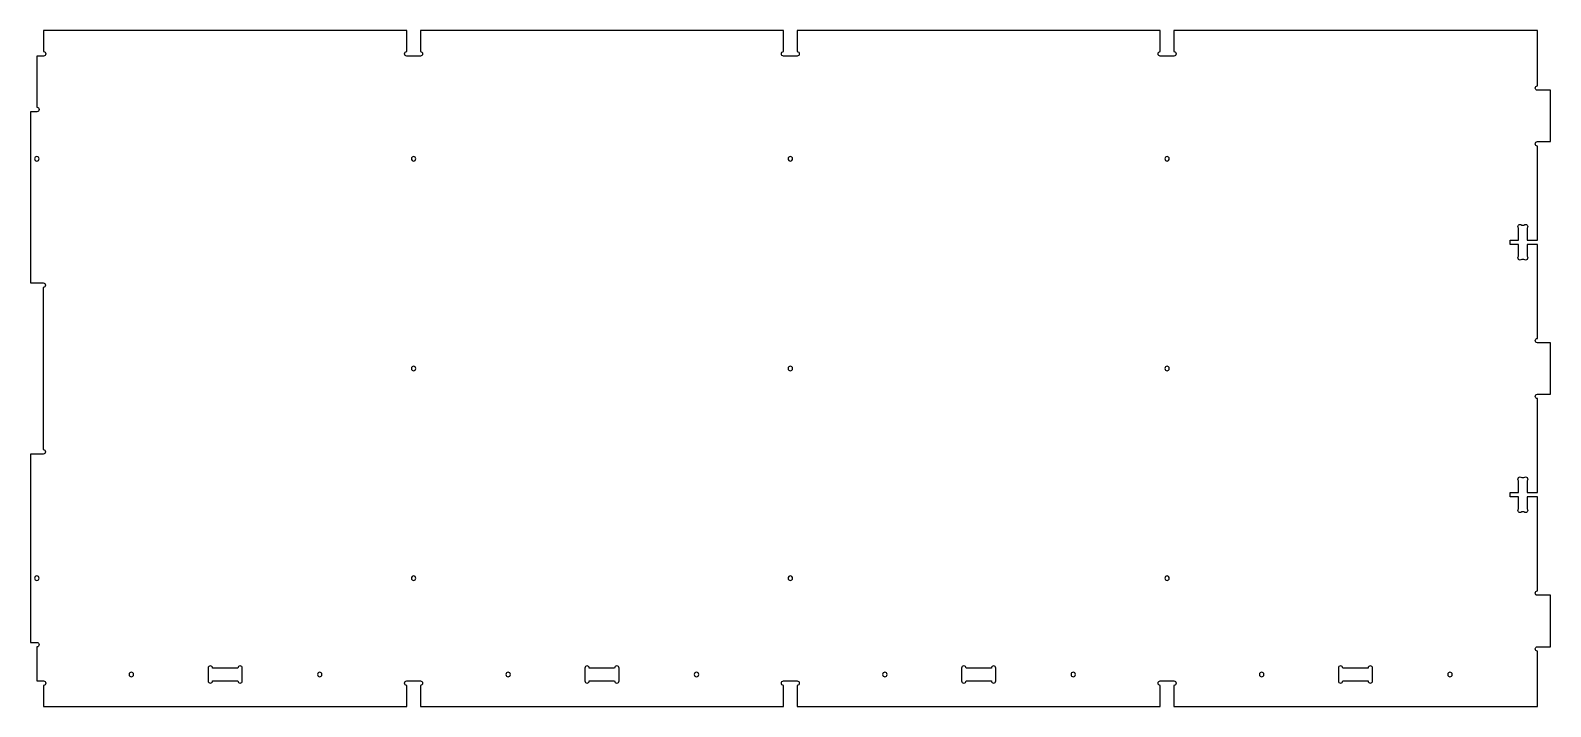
# Model space of a CAD drawing. Extents: x 0.8 to 89.6, y 7.7 to 47.2.
import ezdxf

# ---------------------------------------------------------------- set-up
doc = ezdxf.new("R2010")
doc.units = 0
doc.layers.add('HALF_INCH_THRUCUT', color=18, linetype='CONTINUOUS')
doc.layers.add('SCREW_LOCATION_RECESS', color=1, linetype='CONTINUOUS')

msp = doc.modelspace()

# ---------------------------------------------------------------- linework, layer by layer
at = {"layer": 'HALF_INCH_THRUCUT'}
for points in [[(88.837, 19.966), (88.237, 19.966), (88.237, 19.279, -1), (88.053, 19.096), (87.921, 19.096, -1), (87.737, 19.279), (87.737, 19.966), (87.25, 19.966), (87.25, 20.226), (87.737, 20.226), (87.737, 20.912, -1), (87.921, 21.096), (88.053, 21.096, -1), (88.237, 20.912), (88.237, 20.226), (88.837, 20.226), (88.837, 25.71, -1), (88.837, 25.971), (89.607, 25.971), (89.607, 28.971), (88.837, 28.971, -1), (88.837, 29.231), (88.837, 34.716), (88.237, 34.716), (88.237, 34.029, -1), (88.053, 33.846), (87.921, 33.846, -1), (87.737, 34.029), (87.737, 34.716), (87.25, 34.716), (87.25, 34.976), (87.737, 34.976), (87.737, 35.662, -1), (87.921, 35.846), (88.053, 35.846, -1), (88.237, 35.662), (88.237, 34.976), (88.837, 34.976), (88.837, 40.46, -1), (88.837, 40.721), (89.607, 40.721), (89.607, 43.721), (88.837, 43.721, -1), (88.837, 43.981), (88.837, 47.221), (67.607, 47.221), (67.607, 45.981, -1), (67.607, 45.721), (66.817, 45.721, -1), (66.817, 45.981), (66.817, 47.221), (45.607, 47.221), (45.607, 45.981, -1), (45.607, 45.721), (44.817, 45.721, -1), (44.817, 45.981), (44.817, 47.221), (23.607, 47.221), (23.607, 45.981, -1), (23.607, 45.721), (22.817, 45.721, -1), (22.817, 45.981), (22.817, 47.221), (1.607, 47.221), (1.607, 45.981, -1), (1.607, 45.721), (1.212, 45.721), (1.212, 42.731, -1), (1.212, 42.471), (0.837, 42.471), (0.837, 32.471), (1.587, 32.471, -1), (1.587, 32.21), (1.587, 22.731, -1), (1.587, 22.471), (0.837, 22.471), (0.837, 11.471), (1.212, 11.471, -1), (1.212, 11.21), (1.212, 9.221), (1.607, 9.221, -1), (1.607, 8.96), (1.607, 7.721), (22.817, 7.721), (22.817, 8.96, -1), (22.817, 9.221), (23.607, 9.221, -1), (23.607, 8.96), (23.607, 7.721), (44.817, 7.721), (44.817, 8.96, -1), (44.817, 9.221), (45.607, 9.221, -1), (45.607, 8.96), (45.607, 7.721), (66.817, 7.721), (66.817, 8.96, -1), (66.817, 9.221), (67.607, 9.221, -1), (67.607, 8.96), (67.607, 7.721), (88.837, 7.721), (88.837, 10.96, -1), (88.837, 11.221), (89.607, 11.221), (89.607, 14.221), (88.837, 14.221, -1), (88.837, 14.481)], [(12.951, 9.971), (11.473, 9.971, 1), (11.212, 9.971), (11.212, 9.221, 1), (11.473, 9.221), (12.951, 9.221, 1), (13.212, 9.221), (13.212, 9.971, 1)], [(33.212, 9.971), (33.212, 9.221, 1), (33.473, 9.221), (34.951, 9.221, 1), (35.212, 9.221), (35.212, 9.971, 1), (34.951, 9.971), (33.473, 9.971, 1)], [(55.212, 9.971), (55.212, 9.221, 1), (55.473, 9.221), (56.951, 9.221, 1), (57.212, 9.221), (57.212, 9.971, 1), (56.951, 9.971), (55.473, 9.971, 1)], [(77.212, 9.971), (77.212, 9.221, 1), (77.473, 9.221), (78.951, 9.221, 1), (79.212, 9.221), (79.212, 9.971, 1), (78.951, 9.971), (77.473, 9.971, 1)]]:
    msp.add_lwpolyline(points, format="xyb", close=True, dxfattribs=at)
at = {"layer": 'SCREW_LOCATION_RECESS'}
for points in [[(1.212, 39.851, 0.414214), (1.082, 39.721, 0.414214), (1.212, 39.591, 0.414214), (1.342, 39.721, 0.414214)], [(23.212, 39.851, 0.414214), (23.082, 39.721, 0.414214), (23.212, 39.591, 0.414214), (23.342, 39.721, 0.414214)], [(45.212, 39.851, 0.414214), (45.082, 39.721, 0.414214), (45.212, 39.591, 0.414214), (45.342, 39.721, 0.414214)], [(67.212, 39.851, 0.414214), (67.082, 39.721, 0.414214), (67.212, 39.591, 0.414214), (67.342, 39.721, 0.414214)], [(23.212, 27.601, 0.414214), (23.082, 27.471, 0.414214), (23.212, 27.341, 0.414214), (23.342, 27.471, 0.414214)], [(45.212, 27.601, 0.414214), (45.082, 27.471, 0.414214), (45.212, 27.341, 0.414214), (45.342, 27.471, 0.414214)], [(67.212, 27.601, 0.414214), (67.082, 27.471, 0.414214), (67.212, 27.341, 0.414214), (67.342, 27.471, 0.414214)], [(1.212, 15.351, 0.414214), (1.082, 15.221, 0.414214), (1.212, 15.091, 0.414214), (1.342, 15.221, 0.414214)], [(23.212, 15.351, 0.414214), (23.082, 15.221, 0.414214), (23.212, 15.091, 0.414214), (23.342, 15.221, 0.414214)], [(45.212, 15.351, 0.414214), (45.082, 15.221, 0.414214), (45.212, 15.091, 0.414214), (45.342, 15.221, 0.414214)], [(67.212, 15.351, 0.414214), (67.082, 15.221, 0.414214), (67.212, 15.091, 0.414214), (67.342, 15.221, 0.414214)], [(6.732, 9.726, 0.414214), (6.602, 9.596, 0.414214), (6.732, 9.466, 0.414214), (6.862, 9.596, 0.414214)], [(17.732, 9.726, 0.414214), (17.602, 9.596, 0.414214), (17.732, 9.466, 0.414214), (17.862, 9.596, 0.414214)], [(28.732, 9.726, 0.414214), (28.602, 9.596, 0.414214), (28.732, 9.466, 0.414214), (28.862, 9.596, 0.414214)], [(39.732, 9.726, 0.414214), (39.602, 9.596, 0.414214), (39.732, 9.466, 0.414214), (39.862, 9.596, 0.414214)], [(50.732, 9.726, 0.414214), (50.602, 9.596, 0.414214), (50.732, 9.466, 0.414214), (50.862, 9.596, 0.414214)], [(61.732, 9.726, 0.414214), (61.602, 9.596, 0.414214), (61.732, 9.466, 0.414214), (61.862, 9.596, 0.414214)], [(72.732, 9.726, 0.414214), (72.602, 9.596, 0.414214), (72.732, 9.466, 0.414214), (72.862, 9.596, 0.414214)], [(83.732, 9.726, 0.414214), (83.602, 9.596, 0.414214), (83.732, 9.466, 0.414214), (83.862, 9.596, 0.414214)]]:
    msp.add_lwpolyline(points, format="xyb", close=True, dxfattribs=at)

doc.saveas('drawing.dxf')
